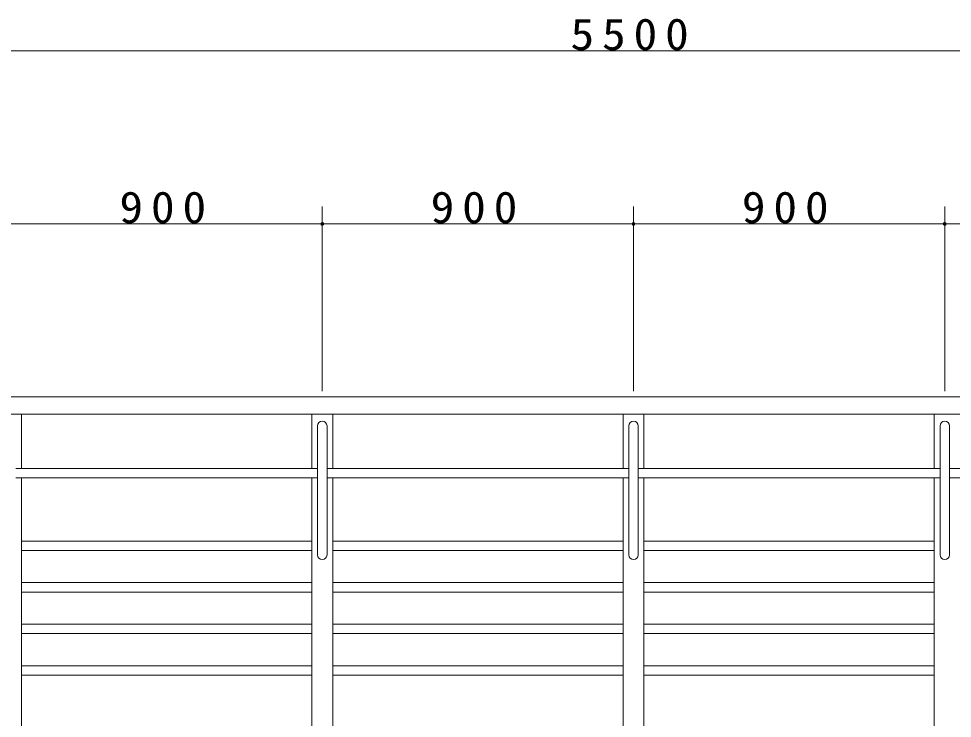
# Model space of a CAD drawing. Units: millimetres at full size. Extents: x -19250 to 0, y 0 to 13350.
# Drawn here: x -14253 to -11553, y 5125 to 7147 of the extents above; entities that cross this region are included whole.
import ezdxf

# ---------------------------------------------------------------- set-up
doc = ezdxf.new("R2010")
doc.units = ezdxf.units.MM
doc.layers.add('線', color=7, linetype='Continuous', lineweight=25)
doc.layers.add('補助', color=2, linetype='Continuous', lineweight=13)
doc.styles.add('ＭＳ ゴシック', font='')
doc.styles.get('ＭＳ ゴシック').set_extended_font_data('MS Gothic')

# ---------------------------------------------------------------- blocks, each defined once
blk = doc.blocks.new('dimension_origin')
at = {"color": 0, "linetype": 'Continuous', "lineweight": -2}
blk.add_circle((0, 0), 1.25, dxfattribs=at)

msp = doc.modelspace()

# ---------------------------------------------------------------- linework, layer by layer
at = {"layer": '線', "lineweight": 13}
for p, q in [((-15225, 6053.755), (-9725, 6053.755)), ((-15225, 6003.755), (-9725, 6003.755)), ((-14244.75, 5847.355), (-14244.75, 6003.755)), ((-13405.25, 5847.355), (-13405.25, 6003.755)), ((-13344.75, 5847.355), (-13344.75, 6003.755)), ((-12505.25, 5847.355), (-12505.25, 6003.755)), ((-12444.75, 5847.355), (-12444.75, 6003.755)), ((-11605.25, 5847.355), (-11605.25, 6003.755)), ((-13388.6, 5597.355), (-13388.6, 5970.155)), ((-13361.4, 5597.355), (-13361.4, 5970.155)), ((-12488.6, 5597.355), (-12488.6, 5970.155)), ((-12461.4, 5597.355), (-12461.4, 5970.155)), ((-11588.6, 5597.355), (-11588.6, 5970.155)), ((-11561.4, 5597.355), (-11561.4, 5970.155)), ((-14261.4, 5847.355), (-13388.6, 5847.355)), ((-13361.4, 5847.355), (-12488.6, 5847.355)), ((-12461.4, 5847.355), (-11588.6, 5847.355)), ((-11561.4, 5847.355), (-10688.6, 5847.355)), ((-14261.4, 5820.155), (-13388.6, 5820.155)), ((-14244.75, 3253.755), (-14244.75, 5820.155)), ((-13405.25, 3253.755), (-13405.25, 5820.155)), ((-13361.4, 5820.155), (-12488.6, 5820.155)), ((-13344.75, 3253.755), (-13344.75, 5820.155)), ((-12505.25, 3253.755), (-12505.25, 5820.155)), ((-12461.4, 5820.155), (-11588.6, 5820.155)), ((-12444.75, 3253.755), (-12444.75, 5820.155)), ((-11605.25, 3253.755), (-11605.25, 5820.155)), ((-11561.4, 5820.155), (-10688.6, 5820.155)), ((-14244.75, 5637.355), (-13405.25, 5637.355)), ((-12505.25, 5637.355), (-13344.75, 5637.355)), ((-12444.75, 5637.355), (-11605.25, 5637.355)), ((-14244.75, 5610.155), (-13405.25, 5610.155)), ((-12505.25, 5610.155), (-13344.75, 5610.155)), ((-12444.75, 5610.155), (-11605.25, 5610.155)), ((-14244.75, 5517.355), (-13405.25, 5517.355)), ((-12505.25, 5517.355), (-13344.75, 5517.355)), ((-12444.75, 5517.355), (-11605.25, 5517.355)), ((-14244.75, 5490.155), (-13405.25, 5490.155)), ((-12505.25, 5490.155), (-13344.75, 5490.155)), ((-12444.75, 5490.155), (-11605.25, 5490.155)), ((-14244.75, 5397.355), (-13405.25, 5397.355)), ((-12505.25, 5397.355), (-13344.75, 5397.355)), ((-12444.75, 5397.355), (-11605.25, 5397.355)), ((-14244.75, 5370.155), (-13405.25, 5370.155)), ((-12505.25, 5370.155), (-13344.75, 5370.155)), ((-12444.75, 5370.155), (-11605.25, 5370.155)), ((-14244.75, 5277.355), (-13405.25, 5277.355)), ((-12505.25, 5277.355), (-13344.75, 5277.355)), ((-12444.75, 5277.355), (-11605.25, 5277.355)), ((-14244.75, 5250.155), (-13405.25, 5250.155)), ((-12505.25, 5250.155), (-13344.75, 5250.155)), ((-12444.75, 5250.155), (-11605.25, 5250.155))]:
    msp.add_line(p, q, dxfattribs=at)
for centre, start, end in [((-13375, 5970.155), 0, 180), ((-12475, 5970.155), 0, 180), ((-11575, 5970.155), 0, 180), ((-13375, 5597.355), 180, 0), ((-12475, 5597.355), 180, 0), ((-11575, 5597.355), 180, 0)]:
    msp.add_arc(centre, 13.6, start, end, dxfattribs=at)
at = {"layer": '補助'}
for p, q in [((-15225, 7053.755), (-9725, 7053.755)), ((-13375, 6070.155), (-13375, 6603.755)), ((-13375, 6070.155), (-13375, 6603.755)), ((-12475, 6070.155), (-12475, 6603.755)), ((-12475, 6070.155), (-12475, 6603.755)), ((-11575, 6070.155), (-11575, 6603.755)), ((-11575, 6070.155), (-11575, 6603.755)), ((-14275, 6553.755), (-13375, 6553.755)), ((-13375, 6553.755), (-12475, 6553.755)), ((-12475, 6553.755), (-11575, 6553.755)), ((-11575, 6553.755), (-10675, 6553.755))]:
    msp.add_line(p, q, dxfattribs=at)

# ---------------------------------------------------------------- block references
at = {"layer": '補助', "xscale": 3.33, "yscale": 3.33}
for p in [(-13375, 6553.755), (-12475, 6553.755), (-11575, 6553.755)]:
    msp.add_blockref('dimension_origin', p, dxfattribs=at)
at = {"layer": '補助', "xscale": 3.33, "yscale": 3.33, "rotation": 180}
for p in [(-13375, 6553.755), (-12475, 6553.755), (-11575, 6553.755)]:
    msp.add_blockref('dimension_origin', p, dxfattribs=at)

# ---------------------------------------------------------------- texts
at = {"layer": '補助', "char_height": 91.64, "attachment_point": 8, "style": 'ＭＳ ゴシック'}
for s, insert in [('\\T1.33;\\W1.1;5500', (-12475, 7054.755)), ('\\T1.33;\\W1.1;900', (-13825, 6554.755)), ('\\T1.33;\\W1.1;900', (-12925, 6554.755)), ('\\T1.33;\\W1.1;900', (-12025, 6554.755))]:
    msp.add_mtext(s, dxfattribs=dict(at, insert=insert))

doc.saveas('drawing.dxf')
